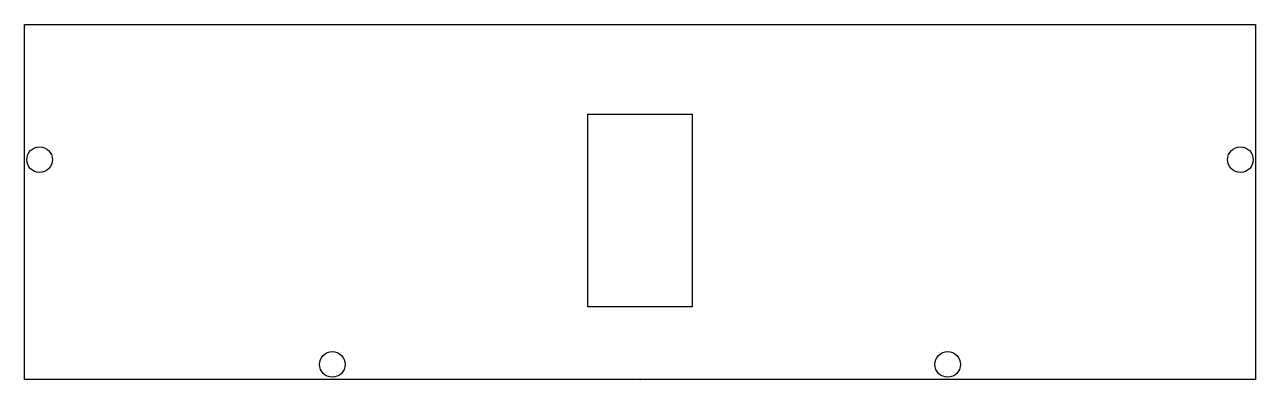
# Model space of a CAD drawing. Header units: centimetres. Extents: x -7.2 to 7.2, y 0 to 4.1.
import ezdxf

# ---------------------------------------------------------------- set-up
doc = ezdxf.new("R2010")
doc.units = ezdxf.units.CM
doc.header["$MEASUREMENT"] = 0
doc.layers.add('PARTE DE ARRIBA PARTE TRASERA JOY RADAR v6_Sketch1', color=7, linetype='Continuous')

msp = doc.modelspace()

# ---------------------------------------------------------------- linework, layer by layer
at = {"layer": 'PARTE DE ARRIBA PARTE TRASERA JOY RADAR v6_Sketch1'}
for p, q in [((-7.2, 4.1492), (7.2, 4.1492)), ((-7.2, 0), (-7.2, 4.1492)), ((7.2, 4.1492), (7.2, 0)), ((-0.61, 0.85), (-0.61, 3.1)), ((-0.61, 3.1), (0.61, 3.1)), ((0.61, 3.1), (0.61, 0.85)), ((0.61, 0.85), (-0.61, 0.85)), ((7.2, 0), (-7.2, 0))]:
    msp.add_line(p, q, dxfattribs=at)
for centre in [(-7.025, 2.57), (7.025, 2.57), (-3.6, 0.175), (3.6, 0.175)]:
    msp.add_circle(centre, 0.15, dxfattribs=at)
msp.add_point((0, 0), dxfattribs=at)

doc.saveas('drawing.dxf')
